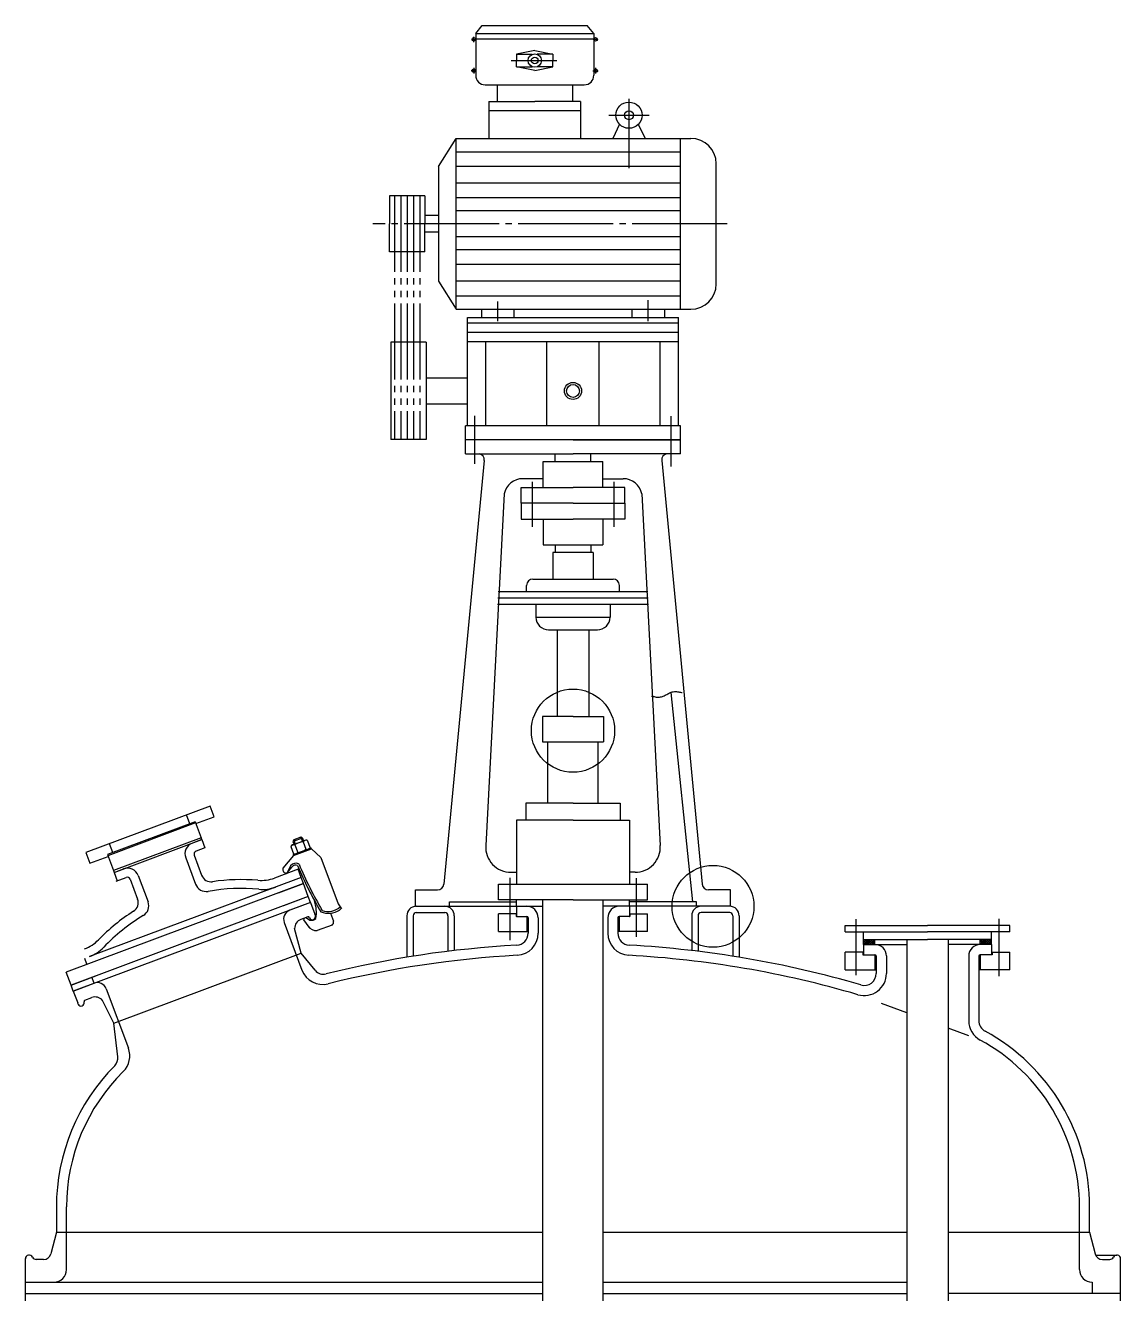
# Model space of a CAD drawing. Extents: x -10 to 10142, y -198 to 739.
# Drawn here: x 9008.6 to 9181.5, y 385.1 to 585.4 of the extents above; entities that cross this region are included whole.
import ezdxf

# ---------------------------------------------------------------- set-up
doc = ezdxf.new("R2010")
doc.units = 0
doc.linetypes.add('BORDER', pattern=[17, 12, -1, 1, -1, 1, -1])
doc.linetypes.add('DASHDOT', pattern=[18, 15, -1, 1, -1])
doc.layers.get('0').update_dxf_attribs({"color": 8, "linetype": 'CONTINUOUS'})
for name, color, linetype in [('1', 8, 'CONTINUOUS'), ('2', 94, 'DASHDOT'), ('6', 1, 'BORDER'), ('70', 8, 'CONTINUOUS'), ('85', 7, 'CONTINUOUS')]:
    doc.layers.add(name, color=color, linetype=linetype)

# ---------------------------------------------------------------- blocks, each defined once
blk = doc.blocks.new('*U35')
for p, q in [((6773.18, 587.03), (6773.25, 587.01, 1)), ((6773.25, 587.01), (6773.34, 586.99)), ((6773.34, 586.99), (6773.44, 586.97)), ((6773.44, 586.97), (6773.55, 586.95)), ((6773.55, 586.95), (6773.66, 586.93)), ((6773.66, 586.93), (6773.78, 586.92)), ((6773.78, 586.92), (6773.89, 586.92)), ((6773.89, 586.92), (6774.01, 586.92)), ((6774.01, 586.92), (6774.12, 586.94)), ((6774.12, 586.94), (6774.22, 586.96)), ((6774.22, 586.96), (6774.32, 586.99)), ((6774.32, 586.99), (6774.42, 587.03)), ((6774.42, 587.03), (6774.52, 587.07)), ((6774.52, 587.07), (6774.61, 587.11)), ((6774.61, 587.11), (6774.7, 587.16)), ((6774.7, 587.16), (6774.79, 587.21)), ((6774.79, 587.21), (6774.88, 587.26)), ((6774.88, 587.26), (6774.98, 587.31)), ((6774.98, 587.31), (6775.07, 587.36)), ((6775.07, 587.36), (6775.16, 587.4)), ((6775.16, 587.4), (6775.26, 587.43)), ((6775.26, 587.43), (6775.36, 587.46)), ((6775.36, 587.46), (6775.47, 587.49)), ((6775.47, 587.49), (6775.58, 587.5)), ((6775.58, 587.5), (6775.69, 587.5)), ((6775.69, 587.5), (6775.81, 587.5)), ((6775.81, 587.5), (6775.92, 587.49)), ((6775.92, 587.49), (6776.04, 587.47)), ((6776.04, 587.47), (6776.14, 587.45)), ((6776.14, 587.45), (6776.24, 587.43)), ((6776.24, 587.43), (6776.33, 587.41)), ((6776.33, 587.41), (6776.4, 587.39))]:
    blk.add_line(p, q)
blk = doc.blocks.new('*U61')
at = {"layer": '85'}
for p, q in [((6795.51, 560.85), (6795.51, 559.78)), ((6795.51, 560.85), (6800.08, 560.85)), ((6795.51, 559.78), (6796.71, 559.78, 6.28)), ((6808.98, 560.85), (6804.41, 560.85)), ((6808.98, 559.78), (6807.78, 559.78, 1)), ((6808.98, 560.85), (6808.98, 559.78, 6.28))]:
    blk.add_line(p, q, dxfattribs=at)
for centre, radius, start, end in [((6796.71, 559.65), 1.2, 0, 90), ((6796.71, 559.65), 0.133, 0, 90), ((6807.78, 559.65), 1.2, 90, 180), ((6807.78, 559.65), 0.133, 90, 180)]:
    blk.add_arc(centre, radius, start, end, dxfattribs=at)
blk = doc.blocks.new('*U62')
at = {"layer": '85'}
for p, q in [((6808.98, 561.38), (6802.25, 561.38)), ((6807.78, 560.85), (6807.78, 561.38, 1)), ((6808.98, 560.85), (6808.98, 561.38)), ((6808.98, 560.85), (6804.41, 560.85))]:
    blk.add_line(p, q, dxfattribs=at)
blk = doc.blocks.new('*U63')
at = {"layer": '85'}
for p, q in [((6807.87, 561.38), (6807.78, 561.3)), ((6808.08, 561.38), (6807.78, 561.08)), ((6808.29, 561.38), (6807.78, 560.87)), ((6808.13, 560.85), (6807.78, 561.2)), ((6808.34, 560.85), (6807.8, 561.38)), ((6808.5, 561.38), (6807.97, 560.85)), ((6808.55, 560.85), (6808.02, 561.38)), ((6808.72, 561.38), (6808.18, 560.85)), ((6808.76, 560.85), (6808.23, 561.38)), ((6808.93, 561.38), (6808.4, 560.85)), ((6808.97, 560.85), (6808.44, 561.38)), ((6808.98, 561.22), (6808.61, 560.85)), ((6808.98, 561.06), (6808.65, 561.38)), ((6808.98, 561.27), (6808.87, 561.38)), ((6807.91, 560.85), (6807.78, 560.99, 1)), ((6808.98, 561.01), (6808.82, 560.85))]:
    blk.add_line(p, q, dxfattribs=at)
blk = doc.blocks.new('*U64')
at = {"layer": '1'}
for p, q in [((6795.51, 561.27), (6795.62, 561.38)), ((6795.51, 561.06), (6795.83, 561.38)), ((6795.51, 560.85), (6796.04, 561.38)), ((6795.51, 561.22), (6795.88, 560.85)), ((6795.56, 561.38), (6796.09, 560.85)), ((6795.72, 560.85), (6796.25, 561.38)), ((6795.77, 561.38), (6796.3, 560.85)), ((6795.93, 560.85), (6796.47, 561.38)), ((6795.98, 561.38), (6796.51, 560.85)), ((6796.15, 560.85), (6796.68, 561.38)), ((6796.19, 561.38), (6796.71, 560.87)), ((6796.36, 560.85), (6796.71, 561.2)), ((6796.4, 561.38), (6796.71, 561.08)), ((6796.62, 561.38), (6796.71, 561.3)), ((6795.51, 561.01), (6795.66, 560.85, 1)), ((6796.57, 560.85), (6796.71, 560.99))]:
    blk.add_line(p, q, dxfattribs=at)
blk = doc.blocks.new('*U65')
at = {"layer": '1'}
for p, q in [((6807.87, 561.38), (6807.78, 561.3)), ((6808.08, 561.38), (6807.78, 561.08)), ((6808.29, 561.38), (6807.78, 560.87)), ((6808.13, 560.85), (6807.78, 561.2)), ((6808.34, 560.85), (6807.8, 561.38)), ((6808.5, 561.38), (6807.97, 560.85)), ((6808.55, 560.85), (6808.02, 561.38)), ((6808.72, 561.38), (6808.18, 560.85)), ((6808.76, 560.85), (6808.23, 561.38)), ((6808.93, 561.38), (6808.4, 560.85)), ((6808.97, 560.85), (6808.44, 561.38)), ((6808.98, 561.22), (6808.61, 560.85)), ((6808.98, 561.06), (6808.65, 561.38)), ((6808.98, 561.27), (6808.87, 561.38)), ((6807.91, 560.85), (6807.78, 560.99, 1)), ((6808.98, 561.01), (6808.82, 560.85))]:
    blk.add_line(p, q, dxfattribs=at)
blk = doc.blocks.new('*U92')
at = {"layer": '2'}
for p, q in [((6754.21, 656.21), (6754.72, 656.21)), ((6754.47, 655.91), (6754.47, 656.46)), ((6767.54, 656.21), (6767.03, 656.21)), ((6758.38, 653.98), (6763.22, 653.98)), ((6754.74, 652.91), (6754.18, 652.91)), ((6754.47, 653.2), (6754.47, 652.61)), ((6767.01, 652.91), (6767.57, 652.91, 6.28)), ((6767.29, 653.2), (6767.29, 652.61)), ((6770.8, 649.93), (6770.8, 642.65)), ((6768.67, 648.22), (6772.92, 648.22)), ((6756.98, 626.53), (6756.98, 628.59)), ((6772.84, 626.53), (6772.84, 628.72))]:
    blk.add_line(p, q, dxfattribs=at)
at = {"layer": '70'}
for p, q in [((6750.76, 642.83), (6752.61, 645.78)), ((6752.61, 645.78), (6777.32, 645.78, 6.28)), ((6752.61, 627.78), (6752.61, 645.78)), ((6776.22, 627.78), (6776.22, 645.78)), ((6750.76, 642.83), (6750.76, 630.73)), ((6776.22, 642.82), (6752.61, 642.82)), ((6779.98, 630.44), (6779.98, 643.11)), ((6776.22, 641.05), (6752.61, 641.05)), ((6776.22, 639.52), (6752.61, 639.52)), ((6776.22, 638.13), (6752.61, 638.13)), ((6776.22, 635.42), (6752.61, 635.42, 6.28)), ((6776.22, 634.03), (6752.61, 634.03)), ((6776.22, 632.5), (6752.61, 632.5, 1)), ((6750.76, 630.73), (6752.61, 627.78)), ((6776.22, 630.73), (6752.61, 630.73)), ((6752.61, 627.78), (6777.32, 627.78)), ((6755.26, 627.78), (6755.26, 626.92)), ((6758.69, 627.78), (6758.69, 626.92)), ((6771.12, 627.78), (6771.12, 626.92)), ((6774.56, 627.78), (6774.56, 626.92))]:
    blk.add_line(p, q, dxfattribs=at)
for centre, start, end in [((6777.32, 643.11), 0, 90), ((6777.32, 630.44), 270, 360)]:
    blk.add_arc(centre, 2.67, start, end, dxfattribs=at)
at = {"layer": '85'}
for p, q in [((6754.66, 656.82), (6755.36, 657.68)), ((6755.36, 657.68), (6766.39, 657.68)), ((6767.1, 656.82), (6766.39, 657.68)), ((6754.66, 656.82), (6754.66, 652.42)), ((6754.66, 656.82), (6767.1, 656.82)), ((6754.66, 656.26), (6767.1, 656.26)), ((6767.1, 656.82), (6767.1, 652.42)), ((6760.88, 655.05), (6758.95, 654.64)), ((6760.88, 655.05), (6762.8, 654.64)), ((6758.95, 654.64), (6760.62, 654.64)), ((6758.95, 654.64), (6758.95, 653.98)), ((6758.95, 653.32), (6758.95, 653.98)), ((6758.95, 653.32), (6760.62, 653.32)), ((6760.88, 652.92), (6758.95, 653.32)), ((6760.88, 652.92), (6762.8, 653.32)), ((6762.8, 654.64), (6761.13, 654.64, 6.28)), ((6762.8, 653.32), (6761.13, 653.32)), ((6762.8, 654.64), (6762.8, 653.98)), ((6762.8, 653.32), (6762.8, 653.98)), ((6755.66, 651.42), (6766.1, 651.42)), ((6756.92, 651.42), (6756.92, 649.65)), ((6764.84, 651.42), (6764.84, 649.65)), ((6756.04, 649.65), (6760.88, 649.65)), ((6756.04, 649.65), (6756.04, 645.78)), ((6765.71, 649.65), (6760.88, 649.65)), ((6765.71, 649.65), (6765.71, 645.78)), ((6756.04, 648.7), (6765.71, 648.7)), ((6769.81, 647.26), (6769.09, 645.78)), ((6771.78, 647.26), (6772.51, 645.78)), ((6752.61, 644.36), (6776.22, 644.36)), ((6752.61, 629.19), (6776.22, 629.19)), ((6753.8, 626.92), (6776.02, 626.92))]:
    blk.add_line(p, q, dxfattribs=at)
for centre, radius in [((6754.47, 656.21), 0.189), ((6767.29, 656.21), 0.189), ((6760.88, 653.98), 0.705), ((6760.88, 653.98), 0.355), ((6754.47, 652.91), 0.189), ((6767.29, 652.91), 0.189), ((6770.8, 648.22), 1.38), ((6770.81, 648.22), 0.473)]:
    blk.add_circle(centre, radius, dxfattribs=at)
for centre, start, end in [((6755.66, 652.42), 180, 270), ((6766.1, 652.42), 270, 360)]:
    blk.add_arc(centre, 1, start, end, dxfattribs=at)

msp = doc.modelspace()

# ---------------------------------------------------------------- linework, layer by layer
at = {"color": 0}
for p, q in [((9052.07586, 457.13103), (9052.31487, 456.49135)), ((9050.95215, 456.71118), (9051.19116, 456.07149))]:
    msp.add_line(p, q, dxfattribs=at)
for centre, radius in [((9095.05125, 473.97732), 6.56409), ((9117.15572, 446.23068), 6.46084)]:
    msp.add_circle(centre, radius, dxfattribs=at)
at = {"layer": '1', "color": 0}
for p, q in [((9071.66325, 558.43864), (9066.08623, 558.43864)), ((9066.08623, 558.43864), (9066.08623, 554.03482)), ((9071.66325, 558.43864), (9071.66325, 554.03482)), ((9073.83204, 555.34521), (9071.66325, 555.34521)), ((9066.08623, 549.631), (9066.08623, 554.03482)), ((9071.66325, 549.631), (9071.66325, 554.03482)), ((9073.83204, 552.72443), (9071.66325, 552.72443)), ((9071.66325, 549.631), (9066.08623, 549.631)), ((9078.38936, 522.10441), (9078.38936, 539.2616)), ((9111.71313, 522.10441), (9111.71313, 539.2616)), ((9078.38936, 538.39877), (9111.71313, 538.39877)), ((9078.38936, 538.39877), (9111.71313, 538.39877)), ((9078.38936, 536.92139), (9111.71313, 536.92139)), ((9071.86896, 535.33413), (9066.29194, 535.33413)), ((9066.29194, 535.33413), (9066.29194, 519.94531)), ((9071.86896, 535.33413), (9071.86896, 519.94531)), ((9078.38936, 535.444), (9111.71313, 535.444)), ((9081.2735, 522.10441), (9081.2735, 535.444)), ((9090.91934, 522.10441), (9090.91934, 535.444)), ((9099.18316, 522.10441), (9099.18316, 535.444)), ((9108.82899, 522.10441), (9108.82899, 535.48403)), ((9071.86896, 529.70333), (9078.38936, 529.70333)), ((9071.86896, 525.57611), (9078.38936, 525.57611)), ((9078.05713, 517.70593), (9078.05713, 522.10441)), ((9112.04536, 522.10441), (9078.05713, 522.10441)), ((9112.04536, 517.70593), (9112.04536, 522.10441)), ((9071.86896, 519.94531), (9066.29194, 519.94531)), ((9095.05125, 519.90517), (9078.05713, 519.90517)), ((9112.04536, 519.90517), (9078.05713, 519.90517)), ((9095.05125, 519.90517), (9112.04536, 519.90517)), ((9078.05713, 517.70593), (9095.05125, 517.70593, 9.42152)), ((9092.26147, 516.48937), (9092.26147, 517.70593)), ((9092.26147, 517.70593), (9095.05125, 517.70593)), ((9112.04536, 517.70593), (9095.05125, 517.70593)), ((9097.84102, 516.48937), (9097.84102, 517.70593)), ((9081.04497, 516.67619), (9074.65745, 449.72947)), ((9090.35696, 512.40777), (9090.35696, 516.48937)), ((9090.35696, 516.48937), (9099.74554, 516.48937, 9.42152)), ((9099.74554, 512.40777), (9099.74554, 516.48937)), ((9109.05752, 516.67619), (9115.44504, 449.72575)), ((9090.35696, 513.77984), (9087.12829, 513.77984)), ((9099.74554, 513.77984), (9102.9742, 513.77984)), ((9084.18817, 511.37201), (9081.26489, 455.83678)), ((9086.88352, 509.90863), (9086.88352, 512.40777)), ((9086.88352, 512.40777), (9095.05125, 512.40777)), ((9103.21897, 512.40777), (9095.05125, 512.40777)), ((9103.21897, 509.90863), (9103.21897, 512.40777)), ((9105.91433, 511.37201), (9108.8376, 455.83678)), ((9086.88352, 509.90863), (9086.88352, 507.4095)), ((9095.05125, 509.90863), (9086.88352, 509.90863)), ((9095.05125, 509.90863), (9103.21897, 509.90863)), ((9103.21897, 509.90863), (9103.21897, 507.4095)), ((9086.88352, 507.4095), (9095.05125, 507.4095)), ((9090.35696, 507.4095), (9090.35696, 503.32789)), ((9103.21897, 507.4095), (9095.05125, 507.4095)), ((9099.74554, 507.4095), (9099.74554, 503.32789)), ((9090.35696, 503.32789), (9099.74554, 503.32789)), ((9092.26147, 503.32789), (9092.26147, 502.11133)), ((9097.84102, 503.32789), (9097.84102, 502.11133)), ((9091.8431, 502.11133), (9091.8431, 497.91278)), ((9098.25939, 502.11133), (9091.8431, 502.11133, 9.42152)), ((9098.25939, 502.11133), (9098.25939, 497.91278)), ((9087.71373, 495.91348), (9087.71373, 496.91313)), ((9088.71338, 497.91278), (9101.38912, 497.91278)), ((9102.38877, 495.91348), (9102.38877, 496.91313)), ((9106.90902, 494.91382), (9083.19347, 494.91382)), ((9106.85039, 495.91348), (9083.25211, 495.91348)), ((9106.96766, 493.91417), (9083.13483, 493.91417, 9.42152)), ((9089.20192, 493.91417), (9089.20192, 491.90613)), ((9100.90058, 493.91417), (9100.90058, 491.90613)), ((9089.20192, 491.90613), (9100.90058, 491.90613, 9.42152)), ((9091.20123, 489.90683), (9098.90127, 489.90683)), ((9092.55211, 489.90683), (9092.55211, 476.2203)), ((9097.55038, 489.90683), (9097.55038, 476.2203)), ((9110.47783, 480.00976), (9113.92741, 446.93044)), ((9090.26108, 476.2203), (9090.26108, 472.22168)), ((9095.05125, 476.2203), (9090.26108, 476.2203)), ((9095.05125, 476.2203), (9099.84142, 476.2203)), ((9099.84142, 476.2203), (9099.84142, 472.22168)), ((9090.26108, 472.22168), (9099.84142, 472.22168)), ((9091.05263, 462.52504), (9091.05263, 472.22168)), ((9099.04986, 462.52504), (9099.04986, 472.22168)), ((9037.77718, 462.06821), (9018.11224, 454.72076)), ((9038.40696, 460.38265), (9037.77718, 462.06821)), ((9095.05125, 462.52504), (9087.6142, 462.52504)), ((9087.6142, 462.52504), (9087.6142, 459.86479)), ((9095.05125, 462.52504), (9102.4883, 462.52504)), ((9102.4883, 462.52504), (9102.4883, 459.86479)), ((9035.39908, 459.57895), (9021.54014, 454.40081)), ((9035.46906, 459.39166), (9021.61012, 454.21352)), ((9034.5563, 459.26406), (9034.03148, 460.6687)), ((9035.39908, 459.57895), (9036.34375, 457.0506)), ((9035.50404, 459.29802), (9038.40696, 460.38265)), ((9095.05125, 459.86479), (9086.15516, 459.86479)), ((9086.15516, 459.86479), (9086.15516, 449.72947)), ((9095.05125, 459.86479), (9103.94734, 459.86479)), ((9103.94734, 459.86479), (9103.94734, 449.72947)), ((9036.34375, 457.0506), (9022.48482, 451.87246)), ((9022.58962, 451.59147), (9036.44872, 456.76967)), ((9036.44872, 456.76967), (9034.94979, 456.20865)), ((9036.44872, 456.76967), (9036.34375, 457.0506)), ((9036.44872, 456.76967), (9036.93855, 455.45868)), ((9052.33312, 457.01372), (9050.83484, 456.45391)), ((9052.07586, 457.13103), (9050.95215, 456.71118)), ((9052.33312, 457.01372), (9052.07586, 457.13103)), ((9052.33312, 457.01372), (9052.50215, 456.56132)), ((9022.38277, 454.71564), (9021.85795, 456.12027)), ((9050.6293, 455.86156), (9050.49296, 455.69625)), ((9050.49296, 455.69625), (9050.93578, 454.51107, 9.42152)), ((9052.87672, 456.70127), (9050.6293, 455.86156)), ((9050.95215, 456.71118), (9050.83484, 456.45391)), ((9050.83484, 456.45391), (9051.00387, 456.00152)), ((9053.69204, 455.42652), (9050.84963, 454.3645)), ((9050.89273, 454.24915), (9053.73514, 455.31116)), ((9051.14174, 455.93865), (9051.58456, 454.75347)), ((9053.39454, 455.31536), (9051.14712, 454.47565)), ((9052.43929, 456.42346), (9052.88211, 455.23828, 9.42152)), ((9053.08806, 456.66586), (9052.87672, 456.70127)), ((9053.08806, 456.66586), (9053.53088, 455.48068, 9.42152)), ((9053.53088, 455.48068), (9053.39454, 455.31536, 9.42152)), ((9053.73514, 455.31116), (9053.69204, 455.42652)), ((9053.73514, 455.31116), (9055.23515, 453.91576)), ((9018.11224, 454.72076), (9018.74203, 453.03519)), ((9018.74203, 453.03519), (9021.64511, 454.11988)), ((9021.54014, 454.40081), (9022.48482, 451.87246, 9.42152)), ((9033.89497, 453.89366), (9035.44692, 449.73998, 9.42152)), ((9035.24063, 454.29071), (9036.41651, 451.14356, 9.42152)), ((9050.89273, 454.24915), (9049.23837, 452.25649)), ((9050.89273, 454.24915), (9050.84963, 454.3645)), ((9051.14712, 454.47565), (9050.93578, 454.51107)), ((9055.23515, 453.91576), (9057.95824, 446.62762)), ((9022.48482, 451.87246), (9022.58962, 451.59147)), ((9022.58962, 451.59147), (9024.08918, 452.15078)), ((9022.58962, 451.59147), (9023.07945, 450.28047)), ((9026.40357, 451.09463), (9027.95551, 446.94095)), ((9052.13244, 450.78084), (9043.41623, 447.52418)), ((9051.64261, 452.09183), (9047.90841, 450.69661)), ((9050.46856, 452.6424), (9049.87202, 451.44349, 9.42152)), ((9049.87202, 451.44349), (9050.70234, 452.45455)), ((9052.13244, 450.78084), (9051.64261, 452.09183, 9.42152)), ((9051.64261, 452.09183), (9051.67106, 452.0157)), ((9052.48232, 449.84441), (9052.13244, 450.78084, 9.42152)), ((9085.26124, 451.60402), (9086.15516, 451.60505, 9.42152)), ((9104.84125, 451.60402), (9103.94734, 451.60505)), ((9052.48232, 449.84441), (9015.0253, 435.84927)), ((9048.09836, 449.27357), (9018.70951, 438.29296, 9.42152)), ((9025.12724, 450.51202), (9026.30311, 447.36487)), ((9048.54934, 448.37492), (9052.48232, 449.84441, 9.42152)), ((9053.25206, 447.78428), (9052.48232, 449.84441, 9.42152)), ((9070.15987, 448.82978), (9073.66319, 448.82978)), ((9070.15987, 446.23068), (9070.15987, 448.82978)), ((9083.30531, 449.72947), (9106.79718, 449.72947)), ((9083.30531, 447.23033), (9083.30531, 449.72947)), ((9106.79718, 447.23033), (9106.79718, 449.72947)), ((9119.94263, 448.82978), (9116.43931, 448.82978, 9.42152)), ((9119.94263, 446.23068), (9119.94263, 448.82978, 9.42152)), ((9053.25206, 447.78428), (9015.79503, 433.78913)), ((9053.60194, 446.84785), (9016.14491, 432.85271)), ((9053.25206, 447.78428), (9049.31907, 446.31479)), ((9053.60194, 446.84785), (9050.32445, 445.62327)), ((9053.60194, 446.84785), (9053.25206, 447.78428)), ((9053.60194, 446.84785), (9054.30169, 444.975)), ((9075.558, 446.93044), (9086.15433, 446.93044, 9.42152)), ((9075.558, 446.23068), (9075.558, 446.93044)), ((9095.05125, 447.23033), (9083.30531, 447.23033)), ((9086.15433, 446.23068), (9086.15433, 447.2457)), ((9090.30294, 244.10067), (9090.30294, 447.23033)), ((9095.05125, 447.23033), (9106.79718, 447.23033)), ((9099.7996, 231.47621), (9099.7996, 447.23033)), ((9103.94817, 446.23068), (9103.94817, 447.2457)), ((9114.5445, 446.93044), (9103.94817, 446.93044, 9.42152)), ((9114.5445, 446.23068), (9114.5445, 446.93044)), ((9054.37167, 444.78771), (9054.30169, 444.975)), ((9056.7672, 445.14623), (9057.23504, 443.89408, 9.42152)), ((9057.95824, 446.62762), (9058.49079, 445.85626)), ((9058.4551, 445.90795), (9058.1954, 445.63952)), ((9070.15987, 446.23068), (9090.30294, 446.23068)), ((9070.30981, 446.23068), (9074.80826, 446.23068)), ((9070.30981, 445.23103), (9074.80826, 445.23103, 9.42152)), ((9086.15433, 445.03109), (9083.30531, 445.03109)), ((9083.30531, 442.23206), (9083.30531, 445.03109)), ((9086.05436, 445.03109), (9086.05436, 444.63123)), ((9086.15433, 446.23068), (9086.15433, 444.63123)), ((9119.94263, 446.23068), (9099.7996, 446.23068)), ((9103.94817, 446.23068), (9103.94817, 444.63123, 9.42152)), ((9103.94817, 445.03109), (9106.79718, 445.03109)), ((9104.04813, 445.03109), (9104.04813, 444.63123)), ((9106.79718, 442.23206), (9106.79718, 445.03109)), ((9119.79268, 445.23103), (9115.29424, 445.23103)), ((9049.44463, 443.69382), (9052.25982, 436.15915, 1.49948)), ((9053.17798, 444.55514), (9052.05427, 444.13529, 9.42152)), ((9052.48123, 444.11462), (9053.34357, 442.95475)), ((9052.95802, 444.42116), (9053.49318, 444.04304)), ((9057.00033, 443.26551), (9054.64756, 442.38644)), ((9068.81033, 444.7312), (9068.81033, 438.18721)), ((9069.80999, 444.7312), (9069.80999, 438.34856)), ((9075.30808, 444.7312), (9075.30808, 439.12172)), ((9076.30774, 444.7312), (9076.30774, 439.24166)), ((9086.15433, 444.63123), (9086.05436, 444.63123)), ((9086.15433, 444.63123), (9087.75377, 444.63123)), ((9087.75377, 444.63123), (9087.75377, 442.23206)), ((9087.95371, 444.4313), (9087.95371, 441.98426)), ((9089.55315, 444.4313), (9089.55315, 441.98426, 9.42152)), ((9100.54934, 444.4313), (9100.54934, 441.98426, 9.42152)), ((9102.14879, 444.4313), (9102.14879, 441.98426, 9.42152)), ((9103.94817, 444.63123), (9102.34872, 444.63123)), ((9102.34872, 444.63123), (9102.34872, 442.23206)), ((9103.94817, 444.63123), (9104.04813, 444.63123)), ((9113.79476, 444.7312), (9113.79476, 439.24166)), ((9114.79441, 444.7312), (9114.79441, 439.12172)), ((9120.29251, 444.7312), (9120.29251, 438.34856)), ((9121.29216, 444.7312), (9121.29216, 438.18721)), ((9138.03115, 443.18505), (9151.02665, 443.18505)), ((9164.03258, 443.18505), (9151.03708, 443.18505)), ((9052.1181, 438.82338), (9051.09295, 442.71758)), ((9083.30531, 442.23206), (9087.95371, 442.23206)), ((9106.79718, 442.23206), (9102.14879, 442.23206)), ((9138.03115, 442.1854), (9151.02665, 442.1854)), ((9147.78299, 440.95866), (9147.78299, 300.48446, 9.42152)), ((9164.03258, 442.1854), (9151.03708, 442.1854, 9.42152)), ((9154.28074, 440.98581), (9154.28074, 300.48446)), ((9022.52705, 427.76722), (9052.1181, 438.82338)), ((9054.33676, 436.12601), (9052.1181, 438.82338, 9.42152)), ((9018.95829, 437.31876), (9015.0253, 435.84927)), ((9018.30279, 437.07384), (9017.95291, 438.01027, 9.42152)), ((9015.79503, 433.78913), (9015.0253, 435.84927, 9.42152)), ((9015.79503, 433.78913), (9019.72802, 435.25862)), ((9019.4224, 434.07728), (9019.07252, 435.01371, 9.42152)), ((9016.14491, 432.85271), (9015.79503, 433.78913)), ((9016.14491, 432.85271), (9019.4224, 434.07728)), ((9016.14491, 432.85271), (9016.84467, 430.97985)), ((9021.35186, 433.19746), (9024.85026, 423.83424, 9.42152)), ((9016.91465, 430.79257), (9016.84467, 430.97985)), ((9017.96838, 431.39971), (9019.09209, 431.81956, 9.42152)), ((9022.52705, 427.76722), (9020.74752, 431.37955, 9.42152)), ((9147.78299, 429.39806), (9143.77644, 430.88755, 9.42152)), ((9023.1778, 422.45307), (9022.52705, 427.76722, 9.42152)), ((9157.57865, 425.75638), (9154.28074, 426.98243)), ((9013.47949, 398.74712), (9013.47949, 394.7485)), ((9015.07894, 388.85055), (9015.07894, 398.74712, 1.49948)), ((9175.02356, 388.85055), (9175.02356, 398.74712)), ((9176.623, 394.7485), (9176.623, 398.74712, 9.42152)), ((9013.47949, 394.7485), (9012.61069, 391.35228)), ((9013.47949, 394.7485), (9090.30294, 394.7485)), ((9099.7996, 394.7485), (9147.78299, 394.7485)), ((9154.28074, 394.7485), (9176.623, 394.7485)), ((9176.623, 394.7485), (9177.49181, 391.35228, 9.42152)), ((9175.02356, 388.85055), (9175.02356, 390.64493)), ((9177.56347, 391.14975), (9180.92152, 391.14975)), ((9008.58119, 381.35314), (9008.58119, 390.58283, 9.42152)), ((9011.44853, 390.44999), (9010.27147, 390.44999)), ((9178.65397, 390.44999), (9179.83102, 390.44999, 9.42152)), ((9181.52131, 381.35314), (9181.52131, 390.54996)), ((9008.58119, 386.85124), (9090.30289, 386.85124)), ((9099.7996, 386.85124), (9147.78299, 386.85124)), ((9177.02287, 386.85124), (9177.02287, 385.05186)), ((9008.58119, 385.05186), (9090.30289, 385.05186)), ((9099.7996, 385.05186), (9147.78299, 385.05186, 1.49948)), ((9181.52131, 385.05186), (9154.28074, 385.05186)), ((9181.52131, 385.05186), (9154.28074, 385.05186, 1.49948))]:
    msp.add_line(p, q, dxfattribs=at)
for radius in [1.34964, 1.02386]:
    msp.add_circle((9095.05125, 527.63972), radius, dxfattribs=at)
for centre, radius, start, end in [((9080.04751, 516.74232), 0.99965, 356.2071367, 74.5673049), ((9110.05499, 516.74232), 0.99965, 105.4326951, 183.7928633), ((9087.12829, 510.78088), 2.99896, 90, 168.6318128), ((9102.9742, 510.78088), 2.99896, 11.3681872, 90), ((9088.71338, 496.91313), 0.99965, 90, 180), ((9101.38912, 496.91313), 0.99965, 0, 90), ((9091.20123, 491.90613), 1.99931, 180, 270), ((9098.90127, 491.90613), 1.99931, 270, 0), ((9035.58054, 454.52344), 1.79938, 110.5200817, 200.4873), ((9050.99447, 455.34341), 0.61319, 76.1030525, 144.8715475), ((9051.08306, 455.1063), 0.61319, 256.1030525, 324.8715475), ((9052.55522, 454.13436), 2.29203, 92.8993462, 128.0752538), ((9051.46862, 457.04256), 2.29203, 272.8993462, 308.0752538), ((9052.94079, 456.07062), 0.61319, 76.1030525, 144.8715475), ((9053.02938, 455.83351), 0.61319, 256.1030525, 324.8715475), ((9085.25665, 455.60263), 3.99862, 176.6430762, 270.0658702), ((9104.84585, 455.60263), 3.99862, 269.9341298, 3.3569238), ((9051.29554, 451.9779), 1.06088, 61.7178391, 141.2174015), ((9102.4789, 473.61949), 54.74786, 202.2241741, 210.79477), ((9024.718, 450.46485), 1.79938, 20.4873, 110.4545183), ((9037.91479, 451.70336), 1.59945, 200.4873, 278.3793504), ((9049.87238, 452.09436), 0.65441, 165.6552887, 269.8145637), ((9051.29554, 451.9779), 0.76098, 69.2328003, 141.2174015), ((9102.4789, 473.61949), 55.04775, 202.3470825, 210.9065462), ((9037.13248, 450.36977), 1.79938, 200.4873, 279.9783021), ((9042.64073, 419.06163), 29.98962, 84.6453672, 99.9783021), ((9042.66066, 419.48406), 30.96751, 85.1139954, 98.3793504), ((9045.80914, 456.31517), 5.99792, 265.1139954, 290.4873), ((9045.99909, 454.89213), 5.99792, 264.6453672, 290.4873), ((9073.66319, 449.82943), 0.99965, 270, 354.0466028), ((9116.43931, 449.82943), 0.99965, 185.9533972, 270), ((9024.80483, 446.80506), 1.59945, 302.5952496, 20.4873), ((9026.26995, 446.31117), 1.79938, 300.9962979, 20.4873), ((9048.34809, 445.24428), 6.17999, 351.5045458, 17.3641774), ((9042.34868, 419.3675), 30.96751, 122.5952496, 135.8606046), ((9042.64073, 419.06163), 29.98962, 120.9962979, 136.3292328), ((9050.84926, 444.21864), 1.49948, 110.4873, 200.4873), ((9053.90346, 444.61277), 0.49983, 200.4873, 20.4873), ((9056.42594, 448.44839), 3.31976, 249.2095054, 302.2090559), ((9056.41319, 448.31823), 2.89272, 250.5534536, 310.7918861), ((9070.30981, 444.7312), 1.49948, 90, 180), ((9070.30981, 444.7312), 0.49983, 90, 180), ((9074.80826, 444.7312), 1.49948, 0, 90), ((9074.80826, 444.7312), 0.49983, 0, 90), ((9087.75377, 444.4313), 1.79938, 0, 90), ((9102.34872, 444.4313), 1.79938, 90, 180), ((9115.29424, 444.7312), 1.49948, 90, 180), ((9115.29424, 444.7312), 0.49983, 90, 180), ((9119.79268, 444.7312), 1.49948, 0, 90), ((9119.79268, 444.7312), 0.49983, 0, 90), ((9052.59232, 442.7356), 1.49948, 110.4873, 180.6884236), ((9052.91646, 443.96172), 0.46131, 84.8311401, 160.6440163), ((9053.24796, 444.36786), 0.19993, 20.4873, 110.4873), ((9054.55618, 443.96678), 1.57944, 213.4125956, 273.7297537), ((9053.71428, 445.06765), 1.0482, 257.8226994, 315.3724922), ((9056.71509, 443.73013), 0.54519, 301.5476223, 17.5010206), ((9087.75377, 444.4313), 0.19993, 0, 90), ((9102.34872, 444.4313), 0.19993, 90, 180), ((9015.82053, 445.11046), 5.99792, 290.4873, 315.8606046), ((9086.05436, 441.98426), 1.89934, 273.155491, 0), ((9086.05436, 441.98426), 3.49879, 273.155491, 0), ((9104.04813, 441.98426), 3.49879, 180, 266.844509), ((9104.04813, 441.98426), 1.89934, 180, 266.844509), ((9016.61024, 443.91151), 5.99792, 290.4873, 316.3292328), ((9095.05125, 278.78866), 161.54407, 93.155491, 103.9673918), ((9095.05125, 278.78866), 161.54407, 73.6594713, 86.844509), ((9095.05125, 278.78866), 159.94462, 93.155491, 103.9903902), ((9095.05125, 278.78866), 159.94462, 73.6594713, 86.844509), ((9055.53731, 437.38373), 3.49879, 200.4873, 283.9903902), ((9055.64923, 437.20555), 1.69941, 219.4381896, 283.9673918), ((9019.94722, 432.67264), 1.49948, 20.4873, 110.4873), ((9017.38286, 430.96751), 0.49983, 200.4873, 20.4873), ((9018.03836, 431.21242), 0.19993, 110.4873, 200.4873), ((9019.60368, 430.40998), 1.49948, 40.2861764, 110.4873), ((9145.03394, 398.74712), 29.98962, 0, 61.4704502), ((9145.03394, 398.74712), 31.58906, 0, 61.4704502), ((9021.57277, 422.60967), 3.49879, 314.5562882, 20.4873), ((9045.06855, 398.74712), 31.58906, 135.0951438, 180), ((9021.49099, 422.24651), 1.69941, 315.0951438, 6.9815057), ((9045.06855, 398.74712), 29.98962, 134.5562882, 180), ((9009.18098, 390.54996), 0.59979, 24.6243184, 180), ((9010.27147, 391.04979), 0.59979, 204.6243184, 270), ((9011.44853, 391.64958), 1.19958, 270, 345.650668), ((9178.65397, 391.64958), 1.19958, 194.349332, 270), ((9182.30986, 389.91142), 2.83128, 153.6499875, 153.7021914), ((9179.83102, 391.04979), 0.59979, 270, 335.3756816), ((9180.92152, 390.54996), 0.59979, 0, 155.3756816), ((9013.07963, 388.85055), 1.99931, 270, 0), ((9177.02287, 388.85055), 1.99931, 180, 270)]:
    msp.add_arc(centre, radius, start, end, dxfattribs=at)
at = {"layer": '2', "color": 0}
for p, q in [((9119.37366, 554.03482), (9063.43574, 554.03482)), ((9079.55661, 516.14991), (9079.55661, 523.72631)), ((9110.54588, 515.69532), (9110.54588, 523.65054)), ((9088.62128, 513.30069), (9088.62128, 506.15963, 9.42152)), ((9101.48121, 513.30069), (9101.48121, 506.15963)), ((9085.05471, 450.74743), (9085.05471, 440.90646, 9.42152)), ((9105.04779, 450.67733), (9105.04779, 441.42238)), ((9139.78054, 435.36148), (9139.78054, 444.22486)), ((9162.28319, 444.27609), (9162.28319, 435.20778))]:
    msp.add_line(p, q, dxfattribs=at)
at = {"layer": '6', "color": 0}
for p, q in [((9066.87484, 558.43864), (9066.87484, 519.94531)), ((9067.87827, 558.43864), (9067.87827, 519.94531)), ((9068.88171, 558.43864), (9068.88171, 519.94531, 1.49948)), ((9069.88514, 558.43864), (9069.88514, 519.94531)), ((9070.88857, 558.43864), (9070.88857, 519.94531))]:
    msp.add_line(p, q, dxfattribs=at)
at = {"layer": '85', "color": 0}
for p, q in [((9035.46906, 459.39166), (9035.50404, 459.29802)), ((9036.93855, 455.45868), (9035.53391, 454.93386, 9.42152)), ((9022.89216, 450.2105), (9024.48409, 450.80529)), ((9138.03115, 442.1854), (9138.03115, 443.18505)), ((9164.03258, 442.1854), (9164.03258, 443.18505)), ((9140.93536, 440.18609), (9140.93536, 442.1854)), ((9140.93536, 440.98581), (9151.02665, 440.98581)), ((9142.72952, 440.18609), (9142.72952, 440.98581)), ((9161.12837, 440.98581), (9151.03708, 440.98581)), ((9159.33421, 440.18609), (9159.33421, 440.98581)), ((9161.12837, 440.18609), (9161.12837, 442.1854)), ((9138.03115, 436.18747), (9138.03115, 438.9865)), ((9140.93015, 438.9865), (9138.03115, 438.9865)), ((9140.83018, 438.9865), (9140.83018, 438.58664)), ((9140.93015, 440.18609), (9147.78299, 440.18609)), ((9161.13358, 440.18609), (9154.28074, 440.18609)), ((9161.13358, 438.9865), (9164.03258, 438.9865)), ((9161.23355, 438.9865), (9161.23355, 438.58664)), ((9164.03258, 436.18747), (9164.03258, 438.9865)), ((9140.83018, 438.58664), (9140.93536, 438.58664)), ((9142.72952, 438.58664), (9142.72952, 436.18747)), ((9142.93467, 438.38671), (9142.93467, 435.63002, 9.42152)), ((9144.53411, 438.38671), (9144.53411, 435.63002)), ((9157.52962, 438.38671), (9157.52962, 428.16906)), ((9159.12906, 438.38671), (9159.12906, 428.16906, 9.42152)), ((9159.33421, 438.58664), (9159.33421, 436.18747)), ((9161.23355, 438.58664), (9161.12837, 438.58664)), ((9138.03115, 436.18747), (9142.92945, 436.18747)), ((9164.03258, 436.18747), (9159.13428, 436.18747))]:
    msp.add_line(p, q, dxfattribs=at)
for centre, radius, start, end in [((9035.70885, 454.46565), 0.49983, 110.4873, 200.4873), ((9024.65903, 450.33708), 0.49983, 20.4873, 110.4873), ((9141.03533, 435.63002), 3.49879, 253.6594713, 0), ((9141.03533, 435.63002), 1.89934, 253.6594713, 0), ((9161.0284, 428.16906), 3.49879, 180, 241.4704502), ((9161.0284, 428.16906), 1.89934, 180, 241.4704502)]:
    msp.add_arc(centre, radius, start, end, dxfattribs=at)

# ---------------------------------------------------------------- block references
at = {"color": 0, "xscale": 1.49948080500053, "yscale": 1.499480804999962, "zscale": 1.499480805}
for name in ['*U92', '*U35', '*U64', '*U62', '*U63', '*U65', '*U61']:
    msp.add_blockref(name, (-1048.79927, -400.79951), dxfattribs=at)

doc.saveas('drawing.dxf')
